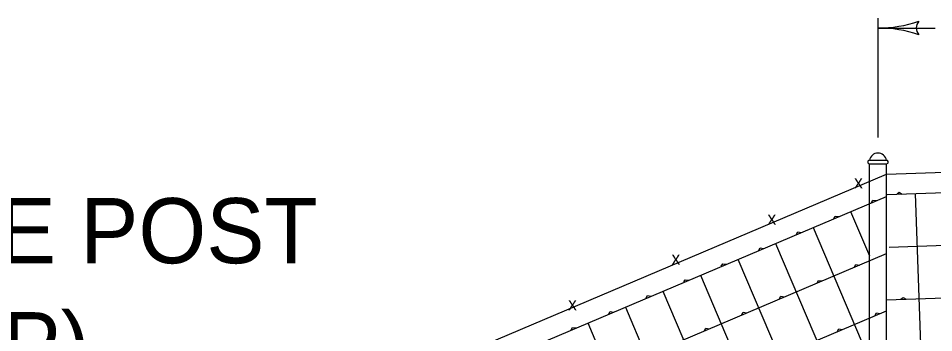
# Model space of a CAD drawing. Extents: x 1000 to 1036.3, y 1000 to 1022.
# Drawn here: x 1012.338 to 1015.143, y 1004.789 to 1005.754 of the extents above; entities that cross this region are included whole.
import ezdxf

# ---------------------------------------------------------------- set-up
doc = ezdxf.new("R2010")
doc.units = 0
doc.layers.add('Level 1', color=7, linetype='Continuous')

msp = doc.modelspace()

# ---------------------------------------------------------------- linework, layer by layer
at = {"layer": 'Level 1'}
for p, q in [((1014.9726, 1005.3878), (1014.9726, 1005.7538)), ((1014.9726, 1005.7239), (1015.1408, 1005.7239)), ((1015.0948, 1005.7239), (1015.1482, 1005.7239)), ((1014.9986, 1005.2753), (1018.8434, 1005.4094)), ((1015.0008, 1005.2126), (1018.8434, 1005.3469)), ((1014.9465, 1005.3183), (1014.9986, 1005.3182)), ((1014.9466, 1003.9803), (1014.9465, 1005.3073)), ((1014.9465, 1005.3073), (1014.9987, 1005.3073)), ((1014.9986, 1003.9952), (1014.9986, 1005.3073)), ((1012.4788, 1004.2057), (1014.9986, 1005.2753)), ((1012.4852, 1004.1404), (1014.9986, 1005.2073)), ((1015.0864, 1005.2158), (1015.1206, 1004.2372)), ((1015.0064, 1005.0513), (1018.8434, 1005.1851)), ((1014.8887, 1005.1607), (1014.9465, 1005.0244)), ((1014.7736, 1005.1118), (1014.9465, 1004.7043)), ((1014.6585, 1005.0629), (1014.9466, 1004.3843)), ((1012.4852, 1003.965), (1014.9986, 1005.0318)), ((1014.5434, 1005.0141), (1014.926, 1004.1128)), ((1014.9986, 1004.8895), (1018.8434, 1005.0238)), ((1014.4284, 1004.9653), (1014.811, 1004.0639)), ((1014.3133, 1004.9164), (1014.6959, 1004.0151)), ((1014.1983, 1004.8676), (1014.5808, 1003.9663)), ((1012.5195, 1003.8043), (1014.9986, 1004.8564)), ((1014.0832, 1004.8188), (1014.4658, 1003.9174))]:
    msp.add_line(p, q, dxfattribs=at)
for points in [[(1015.0314, 1005.2146), (1015.0378, 1005.2198), (1015.0471, 1005.2143)], [(1014.9527, 1005.1888), (1014.9568, 1005.1959), (1014.9675, 1005.1942)], [(1014.9527, 1005.1888), (1014.9568, 1005.1959), (1014.9675, 1005.1942)], [(1014.8377, 1005.1399), (1014.8418, 1005.147), (1014.8525, 1005.1453)], [(1014.7226, 1005.0911), (1014.7268, 1005.0982), (1014.7374, 1005.0965)], [(1014.7226, 1005.0911), (1014.7268, 1005.0982), (1014.7374, 1005.0965)], [(1014.6075, 1005.0423), (1014.6117, 1005.0493), (1014.6223, 1005.0477)], [(1014.4924, 1004.9934), (1014.4966, 1005.0005), (1014.5073, 1004.9988)], [(1014.9008, 1004.9913), (1014.9049, 1004.9985), (1014.9157, 1004.9967)], [(1014.9008, 1004.9913), (1014.9049, 1004.9985), (1014.9157, 1004.9967)], [(1014.3774, 1004.9446), (1014.3815, 1004.9517), (1014.3923, 1004.95)], [(1014.7858, 1004.9424), (1014.7898, 1004.9496), (1014.8006, 1004.9478)], [(1014.2623, 1004.8958), (1014.2665, 1004.9028), (1014.2772, 1004.9011)], [(1014.2623, 1004.8958), (1014.2665, 1004.9028), (1014.2772, 1004.9011)], [(1014.6707, 1004.8936), (1014.6748, 1004.9008), (1014.6855, 1004.899)], [(1014.6707, 1004.8936), (1014.6748, 1004.9008), (1014.6855, 1004.899)], [(1015.0428, 1004.8919), (1015.0493, 1004.897), (1015.0585, 1004.8917)], [(1014.1473, 1004.8468), (1014.1514, 1004.854), (1014.1621, 1004.8523)], [(1014.1473, 1004.8468), (1014.1514, 1004.854), (1014.1621, 1004.8523)], [(1014.5556, 1004.8448), (1014.5598, 1004.8519), (1014.5704, 1004.8502)], [(1014.9639, 1004.8427), (1014.968, 1004.8498), (1014.9787, 1004.8481)], [(1014.9639, 1004.8427), (1014.968, 1004.8498), (1014.9787, 1004.8481)], [(1014.0323, 1004.798), (1014.0363, 1004.8051), (1014.0471, 1004.8034)], [(1014.4406, 1004.7959), (1014.4447, 1004.8031), (1014.4554, 1004.8013)], [(1014.8488, 1004.7938), (1014.8529, 1004.8009), (1014.8637, 1004.7993)]]:
    msp.add_lwpolyline(points, dxfattribs=at)
for centre, radius, start, end in [((1014.9726, 1006.1149), 0.3909, 270, 288.6688), ((1015.1212, 1005.7239), 0.0313, 138.7746, 220.8913), ((1014.9726, 1006.1149), 0.3909, 269.9878, 270), ((1014.9726, 1005.333), 0.3909, 71.3472, 89.9939), ((1014.9725, 1005.3138), 0.0264, 9.572, 170.4242), ((1014.9465, 1005.3127), 0.00549, 89.8533, 270.1434), ((1014.9986, 1005.3127), 0.00549, 294.4153, 89.8533), ((1014.9986, 1005.3127), 0.00549, 270.9964, 271.7955)]:
    msp.add_arc(centre, radius, start, end, dxfattribs=at)

# ---------------------------------------------------------------- texts
for s, height, p in [('x', 0.04, (1014.8993, 1005.2319)), ('LINE POST', 0.2, (1011.8587, 1005.002)), ('x', 0.04, (1014.6338, 1005.1205)), ('x', 0.04, (1014.3397, 1004.9978)), ('(TYP)', 0.2, (1011.8587, 1004.652)), ('x', 0.04, (1014.0228, 1004.8578))]:
    msp.add_text(s, height=height, dxfattribs=at).set_placement(p)

doc.saveas('drawing.dxf')
